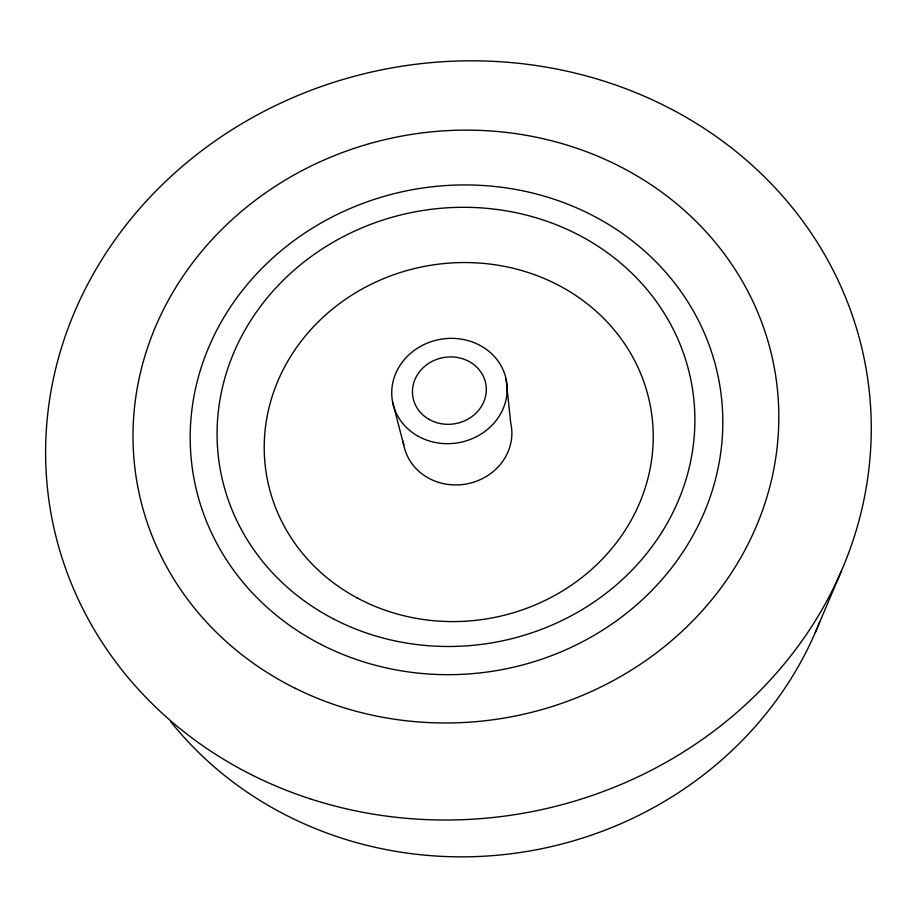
<?xml version="1.0" encoding="UTF-8"?>
<svg xmlns="http://www.w3.org/2000/svg" width="917" height="917" viewBox="0 0 917 917"><rect width="100%" height="100%" fill="white"/><g stroke="black" fill="none" stroke-linecap="round" stroke-linejoin="round"><path stroke-width="1.38" d="M815.316 632.501L841.244 571.337M392.614 402.024L403.778 445.135M506.001 378.629L510.746 423.035A54.619 50.091 -10.3 0 1 465.653 484.107A54.619 50.091 -10.3 0 1 403.193 441.26M819.683 621.944A373.059 347.36 -10.3 0 1 522.277 852.191A373.059 347.36 -10.3 0 1 170.871 721.851M310.026 798.776A413.922 378.423 -10.3 0 0 866.256 369.654A413.922 378.423 -10.3 0 0 199.012 152.795A413.922 378.423 -10.3 0 0 310.026 798.776M295.159 688.254A323.781 295.48 -10.3 0 0 778.82 416.261A323.781 295.48 -10.3 0 0 293.761 175.136A323.781 295.48 -10.3 0 0 295.159 688.254M320.996 644.433A267.019 244.105 -10.3 0 0 722.802 424.571A267.019 244.105 -10.3 0 0 325.707 220.401A267.019 244.105 -10.3 0 0 320.996 644.433M333.112 618.711A239.543 218.911 -10.3 0 0 694.857 423.562A239.543 218.911 -10.3 0 0 339.955 238.409A239.543 218.911 -10.3 0 0 333.112 618.711M417.682 435.965A57.897 52.487 -10.3 0 0 507.078 392.316A57.897 52.487 -10.3 0 0 423.597 344.769A57.897 52.487 -10.3 0 0 417.682 435.965M357.126 597.907A195 178.987 -10.3 0 0 653.168 441.318A195 178.987 -10.3 0 0 365.894 286.964A195 178.987 -10.3 0 0 357.126 597.907M428.904 419.287A37.035 33.585 -10.3 0 0 486.239 391.593A37.035 33.585 -10.3 0 0 432.996 360.943A37.035 33.585 -10.3 0 0 428.904 419.287"/></g></svg>
